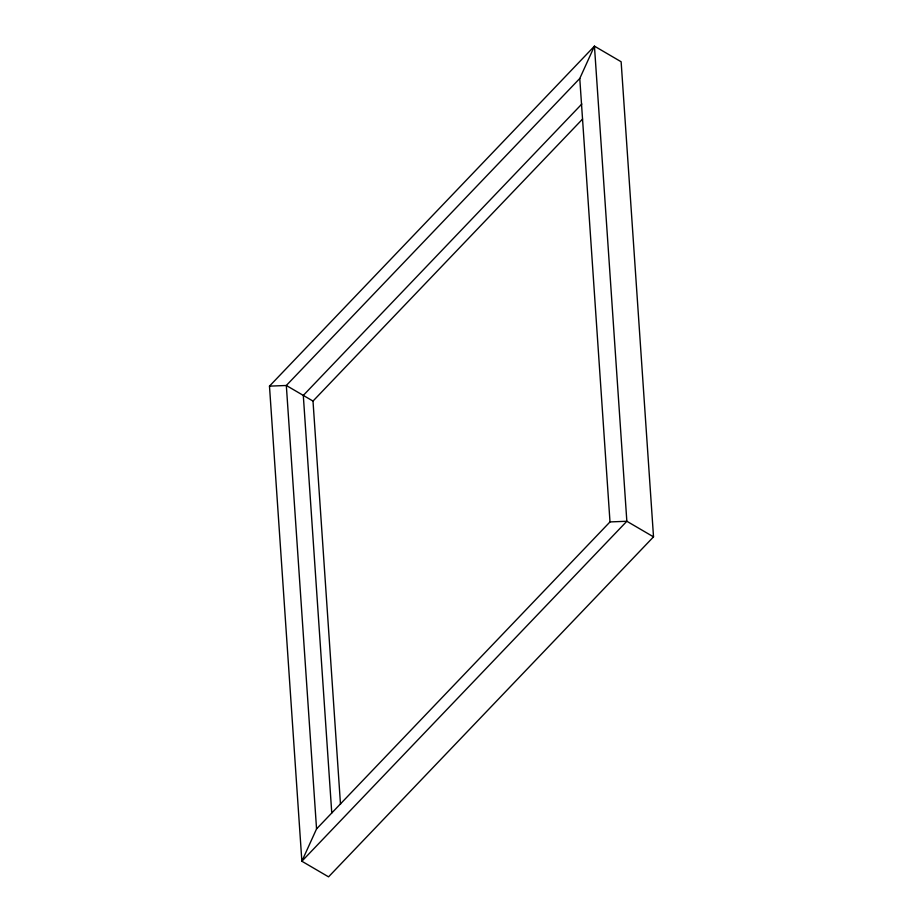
<?xml version="1.0" encoding="UTF-8"?>
<svg xmlns="http://www.w3.org/2000/svg" width="923" height="923" viewBox="0 0 923 923"><rect width="100%" height="100%" fill="white"/><g stroke="black" fill="none" stroke-linecap="round" stroke-linejoin="round"><path stroke-width="1.38" d="M269.481 386.137L286.326 385.479L579.771 78.478L594.447 46.15L621.133 61.76L653.519 536.863L328.553 876.85L301.867 861.24L269.481 386.137L594.447 46.15L626.844 521.264L301.867 861.24L316.554 828.912L609.999 521.922L626.844 521.264L653.519 536.863M581.825 104.022L303.298 395.413L331.772 813.013M340.495 804.337L313.001 401.078L582.575 119.055M313.001 401.078L286.326 385.479L316.554 828.912M579.771 78.478L609.999 521.922"/></g></svg>
